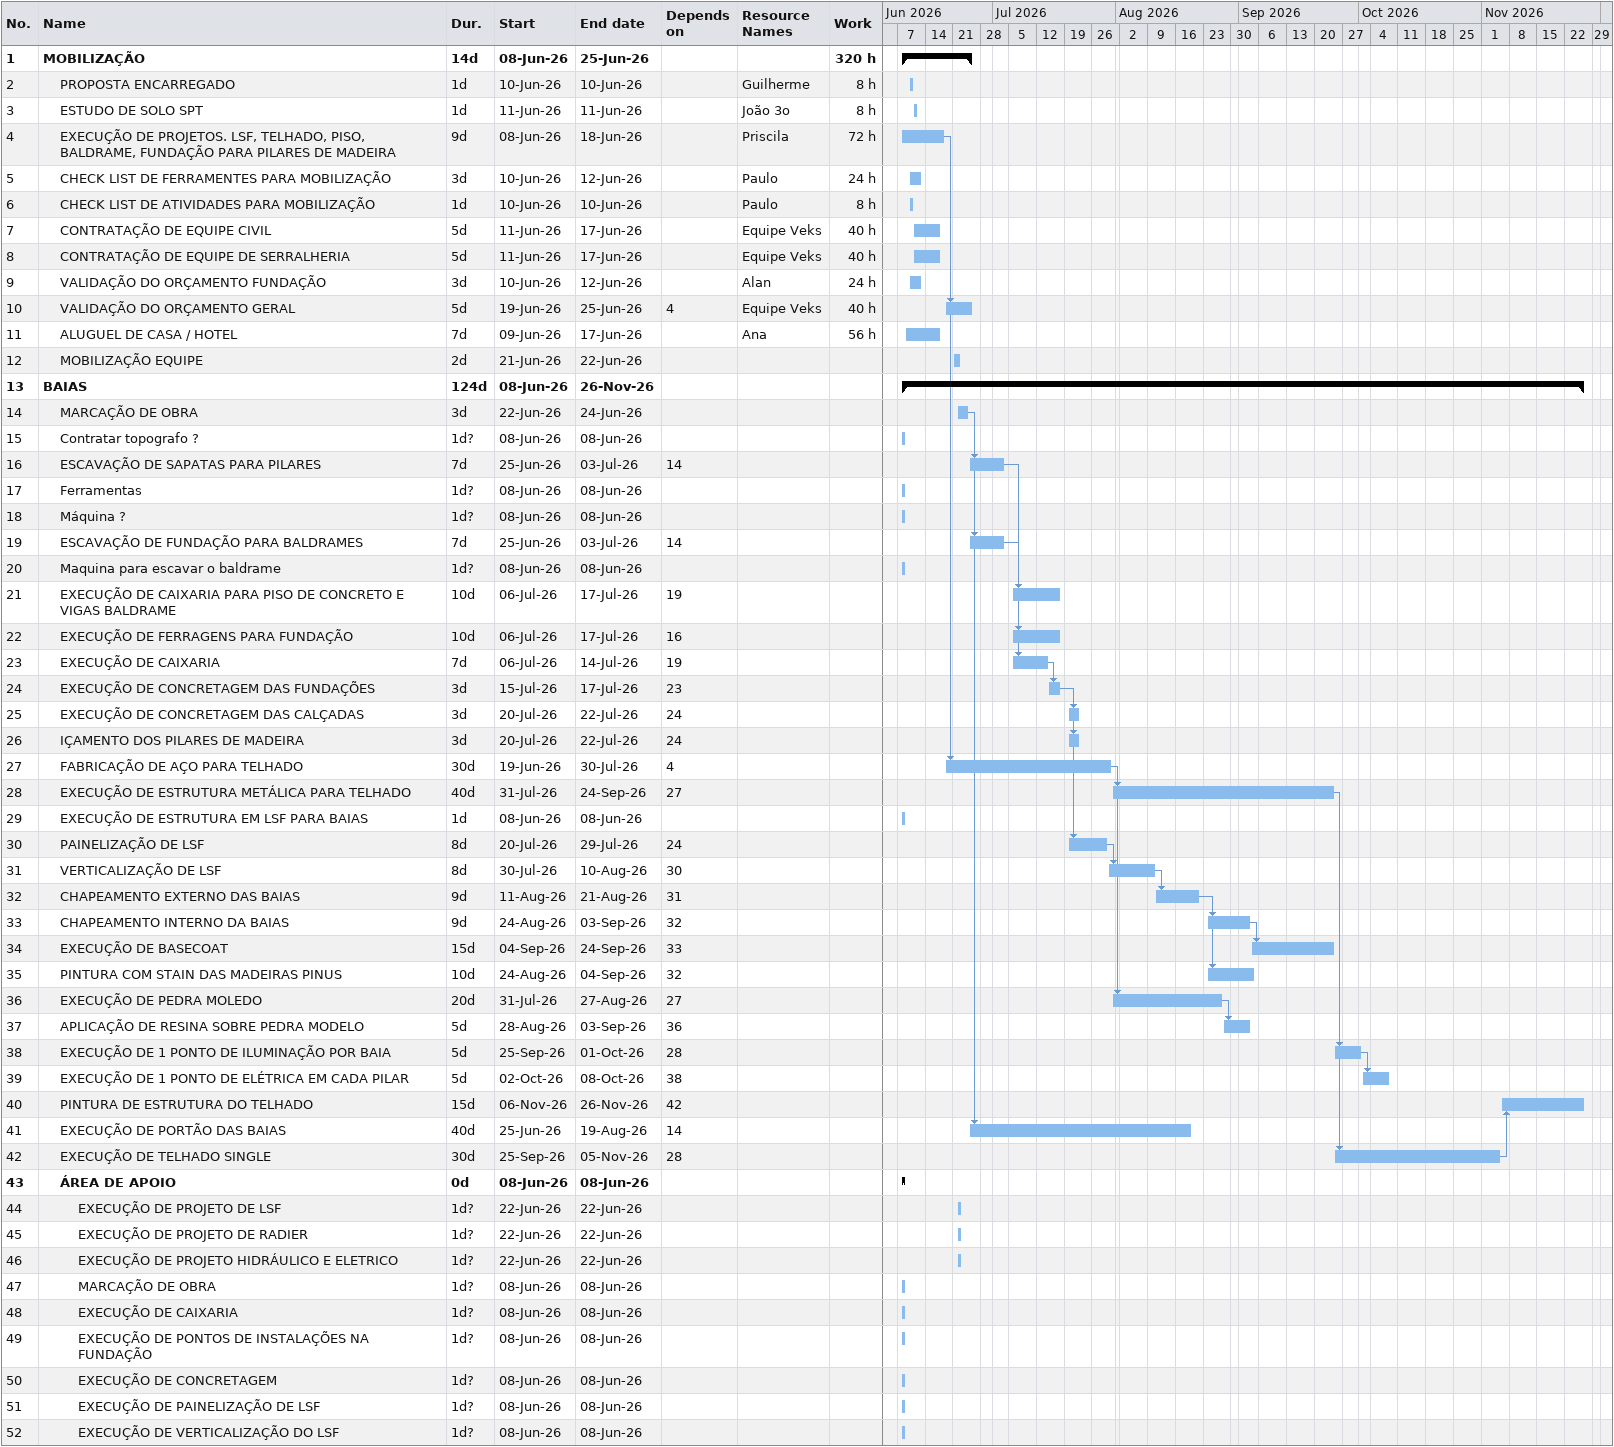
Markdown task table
| ID | Level | Task | Duration | Start | Finish | Predecessors | Resources | Work (h) |
|---|---|---|---|---|---|---|---|---|
| 1 | 1 | **MOBILIZAÇÃO** | 14d | 2026-06-08 | 2026-06-25 |  |  | 320 |
| 2 | 2 | PROPOSTA ENCARREGADO | 1d | 2026-06-10 | 2026-06-10 |  | Guilherme | 8 |
| 3 | 2 | ESTUDO DE SOLO SPT | 1d | 2026-06-11 | 2026-06-11 |  | João 3o | 8 |
| 4 | 2 | EXECUÇÃO DE PROJETOS. LSF, TELHADO, PISO, BALDRAME, FUNDAÇÃO PARA PILARES DE MADEIRA | 9d | 2026-06-08 | 2026-06-18 |  | Priscila | 72 |
| 5 | 2 | CHECK LIST DE FERRAMENTES PARA MOBILIZAÇÃO | 3d | 2026-06-10 | 2026-06-12 |  | Paulo | 24 |
| 6 | 2 | CHECK LIST DE ATIVIDADES PARA MOBILIZAÇÃO | 1d | 2026-06-10 | 2026-06-10 |  | Paulo | 8 |
| 7 | 2 | CONTRATAÇÃO DE EQUIPE CIVIL | 5d | 2026-06-11 | 2026-06-17 |  | Equipe Veks | 40 |
| 8 | 2 | CONTRATAÇÃO DE EQUIPE DE SERRALHERIA | 5d | 2026-06-11 | 2026-06-17 |  | Equipe Veks | 40 |
| 9 | 2 | VALIDAÇÃO DO ORÇAMENTO FUNDAÇÃO | 3d | 2026-06-10 | 2026-06-12 |  | Alan | 24 |
| 10 | 2 | VALIDAÇÃO DO ORÇAMENTO GERAL | 5d | 2026-06-19 | 2026-06-25 | 4 | Equipe Veks | 40 |
| 11 | 2 | ALUGUEL DE CASA / HOTEL | 7d | 2026-06-09 | 2026-06-17 |  | Ana | 56 |
| 12 | 2 | MOBILIZAÇÃO EQUIPE | 2d | 2026-06-21 | 2026-06-22 |  |  |  |
| 13 | 1 | **BAIAS** | 124d | 2026-06-08 | 2026-11-26 |  |  |  |
| 14 | 2 | MARCAÇÃO DE OBRA | 3d | 2026-06-22 | 2026-06-24 |  |  |  |
| 15 | 2 | Contratar topografo ? | 1d? | 2026-06-08 | 2026-06-08 |  |  |  |
| 16 | 2 | ESCAVAÇÃO DE SAPATAS PARA PILARES | 7d | 2026-06-25 | 2026-07-03 | 14 |  |  |
| 17 | 2 | Ferramentas | 1d? | 2026-06-08 | 2026-06-08 |  |  |  |
| 18 | 2 | Máquina ? | 1d? | 2026-06-08 | 2026-06-08 |  |  |  |
| 19 | 2 | ESCAVAÇÃO DE FUNDAÇÃO PARA BALDRAMES | 7d | 2026-06-25 | 2026-07-03 | 14 |  |  |
| 20 | 2 | Maquina para escavar o baldrame | 1d? | 2026-06-08 | 2026-06-08 |  |  |  |
| 21 | 2 | EXECUÇÃO DE CAIXARIA PARA PISO DE CONCRETO E VIGAS BALDRAME | 10d | 2026-07-06 | 2026-07-17 | 19 |  |  |
| 22 | 2 | EXECUÇÃO DE FERRAGENS PARA FUNDAÇÃO | 10d | 2026-07-06 | 2026-07-17 | 16 |  |  |
| 23 | 2 | EXECUÇÃO DE CAIXARIA | 7d | 2026-07-06 | 2026-07-14 | 19 |  |  |
| 24 | 2 | EXECUÇÃO DE CONCRETAGEM DAS FUNDAÇÕES | 3d | 2026-07-15 | 2026-07-17 | 23 |  |  |
| 25 | 2 | EXECUÇÃO DE CONCRETAGEM DAS CALÇADAS | 3d | 2026-07-20 | 2026-07-22 | 24 |  |  |
| 26 | 2 | IÇAMENTO DOS PILARES DE MADEIRA | 3d | 2026-07-20 | 2026-07-22 | 24 |  |  |
| 27 | 2 | FABRICAÇÃO DE AÇO PARA TELHADO | 30d | 2026-06-19 | 2026-07-30 | 4 |  |  |
| 28 | 2 | EXECUÇÃO DE ESTRUTURA METÁLICA PARA TELHADO | 40d | 2026-07-31 | 2026-09-24 | 27 |  |  |
| 29 | 2 | EXECUÇÃO DE ESTRUTURA EM LSF PARA BAIAS | 1d | 2026-06-08 | 2026-06-08 |  |  |  |
| 30 | 2 | PAINELIZAÇÃO DE LSF | 8d | 2026-07-20 | 2026-07-29 | 24 |  |  |
| 31 | 2 | VERTICALIZAÇÃO DE LSF | 8d | 2026-07-30 | 2026-08-10 | 30 |  |  |
| 32 | 2 | CHAPEAMENTO EXTERNO DAS BAIAS | 9d | 2026-08-11 | 2026-08-21 | 31 |  |  |
| 33 | 2 | CHAPEAMENTO INTERNO DA BAIAS | 9d | 2026-08-24 | 2026-09-03 | 32 |  |  |
| 34 | 2 | EXECUÇÃO DE BASECOAT | 15d | 2026-09-04 | 2026-09-24 | 33 |  |  |
| 35 | 2 | PINTURA COM STAIN DAS MADEIRAS PINUS | 10d | 2026-08-24 | 2026-09-04 | 32 |  |  |
| 36 | 2 | EXECUÇÃO DE PEDRA MOLEDO | 20d | 2026-07-31 | 2026-08-27 | 27 |  |  |
| 37 | 2 | APLICAÇÃO DE RESINA SOBRE PEDRA MODELO | 5d | 2026-08-28 | 2026-09-03 | 36 |  |  |
| 38 | 2 | EXECUÇÃO DE 1 PONTO DE ILUMINAÇÃO POR BAIA | 5d | 2026-09-25 | 2026-10-01 | 28 |  |  |
| 39 | 2 | EXECUÇÃO DE 1 PONTO DE ELÉTRICA EM CADA PILAR | 5d | 2026-10-02 | 2026-10-08 | 38 |  |  |
| 40 | 2 | PINTURA DE ESTRUTURA DO TELHADO | 15d | 2026-11-06 | 2026-11-26 | 42 |  |  |
| 41 | 2 | EXECUÇÃO DE PORTÃO DAS BAIAS | 40d | 2026-06-25 | 2026-08-19 | 14 |  |  |
| 42 | 2 | EXECUÇÃO DE TELHADO SINGLE | 30d | 2026-09-25 | 2026-11-05 | 28 |  |  |
| 43 | 2 | **ÁREA DE APOIO** | 0d | 2026-06-08 | 2026-06-08 |  |  |  |
| 44 | 3 | EXECUÇÃO DE PROJETO DE LSF | 1d? | 2026-06-22 | 2026-06-22 |  |  |  |
| 45 | 3 | EXECUÇÃO DE PROJETO DE RADIER | 1d? | 2026-06-22 | 2026-06-22 |  |  |  |
| 46 | 3 | EXECUÇÃO DE PROJETO HIDRÁULICO E ELETRICO | 1d? | 2026-06-22 | 2026-06-22 |  |  |  |
| 47 | 3 | MARCAÇÃO DE OBRA | 1d? | 2026-06-08 | 2026-06-08 |  |  |  |
| 48 | 3 | EXECUÇÃO DE CAIXARIA | 1d? | 2026-06-08 | 2026-06-08 |  |  |  |
| 49 | 3 | EXECUÇÃO DE PONTOS DE INSTALAÇÕES NA FUNDAÇÃO | 1d? | 2026-06-08 | 2026-06-08 |  |  |  |
| 50 | 3 | EXECUÇÃO DE CONCRETAGEM | 1d? | 2026-06-08 | 2026-06-08 |  |  |  |
| 51 | 3 | EXECUÇÃO DE PAINELIZAÇÃO DE LSF | 1d? | 2026-06-08 | 2026-06-08 |  |  |  |
| 52 | 3 | EXECUÇÃO DE VERTICALIZAÇÃO DO LSF | 1d? | 2026-06-08 | 2026-06-08 |  |  |  |
